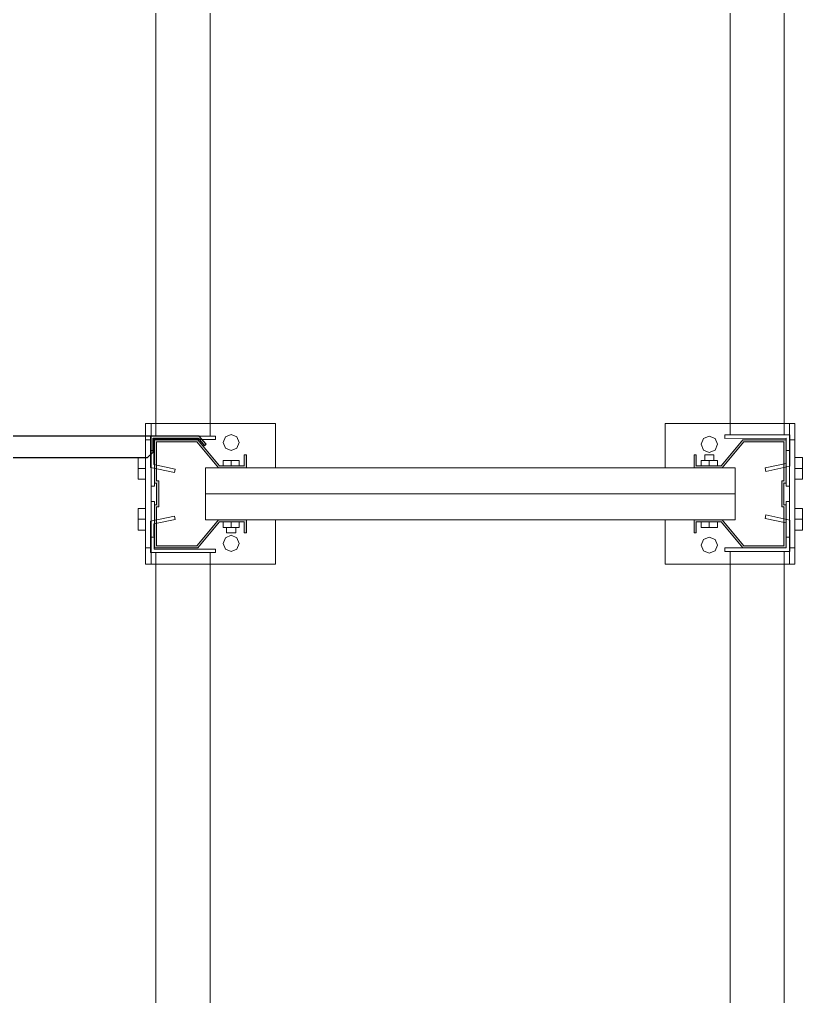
# Model space of a CAD drawing. Header units: metres. Extents: x 0 to 8715937, y -236336 to 216.
# Drawn here: x 135.084 to 135.807, y 75.141 to 76.044 of the extents above; entities that cross this region are included whole.
import ezdxf

# ---------------------------------------------------------------- set-up
doc = ezdxf.new("R2010")
doc.units = ezdxf.units.M
doc.header["$MEASUREMENT"] = 0
for name, color, linetype in [('0-BLOCK-EQUIPAMIENTO', 7, 'Continuous'), ('AAA BAST', 5, 'Continuous'), ('AAA CONECT', 3, 'Continuous'), ('AAA LARG', 1, 'Continuous'), ('MURO 20 - vista', 5, 'Continuous')]:
    doc.layers.add(name, color=color, linetype=linetype)

# ---------------------------------------------------------------- blocks, each defined once
blk = doc.blocks.new('conector de 0.25')
at = {"layer": 'AAA CONECT'}
for p, q in [((-0.2834, 0.018), (-0.2884, 0.013)), ((-0.2884, 0.013), (-0.2884, 0)), ((-0.0466, 0.018), (-0.2834, 0.018)), ((-0.0416, 0.013), (-0.0466, 0.018)), ((-0.0416, 0), (-0.0416, 0.013)), ((-0.3358, 0.00696), (-0.33734, 0.00568)), ((-0.33734, 0.00568), (-0.33094, -0.002)), ((-0.33, 0), (-0.3358, 0.00696)), ((-0.2884, 0), (-0.33, 0)), ((0, 0), (-0.0416, 0)), ((0.0058, 0.00696), (0, 0)), ((0.00094, -0.002), (0.00734, 0.00568)), ((0.00734, 0.00568), (0.0058, 0.00696)), ((-0.33094, -0.002), (0.00094, -0.002))]:
    blk.add_line(p, q, dxfattribs=at)
blk = doc.blocks.new('bastidor 0.60')
at = {"layer": 'MURO 20 - vista', "lineweight": 5}
h = blk.add_hatch(color=256, dxfattribs=at)
h.dxf.hatch_style = 1
h.paths.add_polyline_path([(-0.5068, 0.089), (-0.5068, 0.101), (-0.5088, 0.101), (-0.5088, 0.091), (-0.5318, 0.091), (-0.5518, 0.115), (-0.5918, 0.115), (-0.5918, 0.075), (-0.5898, 0.075), (-0.5898, 0.055), (-0.5918, 0.055), (-0.5918, 0.015), (-0.5518, 0.015), (-0.5318, 0.039), (-0.5284, 0.039), (-0.5284, 0.03901), (-0.5209, 0.03901), (-0.5134, 0.03901), (-0.5088, 0.039), (-0.5088, 0.029), (-0.5068, 0.029), (-0.5068, 0.041), (-0.53274, 0.041), (-0.55274, 0.017), (-0.5898, 0.017), (-0.5898, 0.053), (-0.5878, 0.053), (-0.5878, 0.077), (-0.5898, 0.077), (-0.5898, 0.113), (-0.55274, 0.113), (-0.53274, 0.089)])
h = blk.add_hatch(color=256, dxfattribs=at)
h.dxf.hatch_style = 1
h.paths.add_polyline_path([(-0.0932, 0.041), (-0.0932, 0.029), (-0.0912, 0.029), (-0.0912, 0.039), (-0.0682, 0.039), (-0.0482, 0.015), (-0.0082, 0.015), (-0.0082, 0.055), (-0.0102, 0.055), (-0.0102, 0.075), (-0.0082, 0.075), (-0.0082, 0.115), (-0.0482, 0.115), (-0.0682, 0.091), (-0.0716, 0.091), (-0.0716, 0.09099), (-0.0791, 0.09099), (-0.0866, 0.09099), (-0.0912, 0.091), (-0.0912, 0.101), (-0.0932, 0.101), (-0.0932, 0.089), (-0.06726, 0.089), (-0.04726, 0.113), (-0.0102, 0.113), (-0.0102, 0.077), (-0.0122, 0.077), (-0.0122, 0.053), (-0.0102, 0.053), (-0.0102, 0.017), (-0.04726, 0.017), (-0.06726, 0.041)])
at = {"layer": 'AAA BAST', "lineweight": 5}
for p, q in [((-0.48, 0.13), (-0.6, 0.13)), ((-0.6, 0.13), (-0.6, 0)), ((-0.595, 0.115), (-0.595, 0.13)), ((-0.48, 0.089), (-0.48, 0.13)), ((0, 0.13), (-0.12, 0.13)), ((-0.12, 0.13), (-0.12, 0.089)), ((-0.005, 0.13), (-0.005, 0.115)), ((0, 0), (0, 0.13)), ((-0.5262, 0.11778), (-0.5284, 0.11248)), ((-0.5209, 0.11998), (-0.5262, 0.11778)), ((-0.51559, 0.11778), (-0.5209, 0.11998)), ((-0.5134, 0.11248), (-0.51559, 0.11778)), ((-0.0791, 0.11833), (-0.0844, 0.11613)), ((-0.07381, 0.11614), (-0.0791, 0.11833)), ((-0.6, 0.115), (-0.595, 0.115)), ((-0.595, 0.105), (-0.595, 0.115)), ((-0.5518, 0.115), (-0.5918, 0.115)), ((-0.5918, 0.115), (-0.5918, 0.075)), ((-0.5898, 0.077), (-0.5898, 0.113)), ((-0.5898, 0.113), (-0.55274, 0.113)), ((-0.55274, 0.113), (-0.53274, 0.089)), ((-0.5318, 0.091), (-0.5518, 0.115)), ((-0.5284, 0.11248), (-0.52619, 0.10717)), ((-0.5156, 0.10717), (-0.5134, 0.11248)), ((-0.0844, 0.11613), (-0.0866, 0.11083)), ((-0.0866, 0.11083), (-0.08441, 0.10553)), ((-0.0716, 0.11083), (-0.07381, 0.11614)), ((-0.0738, 0.10552), (-0.0716, 0.11083)), ((-0.0482, 0.115), (-0.0682, 0.091)), ((-0.06726, 0.089), (-0.04726, 0.113)), ((-0.0082, 0.115), (-0.0482, 0.115)), ((-0.04726, 0.113), (-0.0102, 0.113)), ((-0.0102, 0.113), (-0.0102, 0.077)), ((-0.0082, 0.075), (-0.0082, 0.115)), ((0, 0.115), (-0.005, 0.115)), ((-0.005, 0.115), (-0.005, 0.105)), ((-0.595, 0.072), (-0.595, 0.105)), ((-0.5918, 0.105), (-0.595, 0.105)), ((-0.52619, 0.10717), (-0.5209, 0.10498)), ((-0.5209, 0.10498), (-0.5156, 0.10717)), ((-0.5068, 0.101), (-0.5088, 0.101)), ((-0.5088, 0.101), (-0.5088, 0.091)), ((-0.5068, 0.089), (-0.5068, 0.101)), ((-0.0912, 0.101), (-0.0932, 0.101)), ((-0.0932, 0.101), (-0.0932, 0.089)), ((-0.0912, 0.091), (-0.0912, 0.101)), ((-0.08441, 0.10553), (-0.0791, 0.10333)), ((-0.08335, 0.09599), (-0.08335, 0.10099)), ((-0.08335, 0.10099), (-0.07485, 0.10099)), ((-0.0791, 0.10333), (-0.0738, 0.10552)), ((-0.07485, 0.10099), (-0.07485, 0.09599)), ((-0.0082, 0.105), (-0.005, 0.105)), ((-0.005, 0.105), (-0.005, 0.072)), ((-0.6, 0.0985), (-0.607, 0.0985)), ((-0.607, 0.0985), (-0.607, 0.0785)), ((-0.6, 0.0885), (-0.6, 0.0985)), ((-0.6, 0.0785), (-0.6, 0.0985)), ((-0.5088, 0.091), (-0.5318, 0.091)), ((-0.5284, 0.091), (-0.5284, 0.096)), ((-0.5284, 0.096), (-0.5134, 0.096)), ((-0.5284, 0.091), (-0.5284, 0.096)), ((-0.5284, 0.096), (-0.5209, 0.096)), ((-0.5134, 0.091), (-0.5284, 0.091)), ((-0.5209, 0.096), (-0.5209, 0.091)), ((-0.5134, 0.096), (-0.5134, 0.091)), ((-0.0682, 0.091), (-0.0912, 0.091)), ((-0.0866, 0.09099), (-0.0866, 0.09599)), ((-0.0866, 0.09599), (-0.0716, 0.09599)), ((-0.0716, 0.09099), (-0.0866, 0.09099)), ((-0.0791, 0.09599), (-0.08335, 0.09599)), ((-0.0791, 0.09099), (-0.0791, 0.09599)), ((-0.07485, 0.09599), (-0.0791, 0.09599)), ((-0.0716, 0.09099), (-0.0791, 0.09099)), ((-0.0716, 0.09599), (-0.0716, 0.09099)), ((0.007, 0.0985), (0, 0.0985)), ((0, 0.0985), (0, 0.0885)), ((0.007, 0.0785), (0.007, 0.0985)), ((-0.607, 0.0885), (-0.6, 0.0885)), ((-0.54477, 0.041), (-0.54477, 0.089)), ((-0.54477, 0.089), (-0.48, 0.089)), ((-0.53274, 0.089), (-0.5068, 0.089)), ((-0.48, 0.089), (-0.12, 0.089)), ((-0.12, 0.089), (-0.05523, 0.089)), ((-0.0932, 0.089), (-0.06726, 0.089)), ((-0.05523, 0.089), (-0.05523, 0.041)), ((0.007, 0.0885), (0, 0.0885)), ((0, 0.0885), (0, 0.0785)), ((-0.607, 0.0785), (-0.6, 0.0785)), ((-0.5918, 0.075), (-0.5898, 0.075)), ((-0.5918, 0.075), (-0.5918, 0.072)), ((-0.5878, 0.077), (-0.5898, 0.077)), ((-0.5898, 0.075), (-0.5898, 0.055)), ((-0.5878, 0.053), (-0.5878, 0.077)), ((-0.0102, 0.077), (-0.0122, 0.077)), ((-0.0122, 0.077), (-0.0122, 0.053)), ((-0.0102, 0.055), (-0.0102, 0.075)), ((-0.0102, 0.075), (-0.0082, 0.075)), ((-0.0082, 0.075), (-0.0082, 0.072)), ((0, 0.0785), (0.007, 0.0785)), ((-0.595, 0.058), (-0.595, 0.072)), ((-0.5918, 0.072), (-0.595, 0.072)), ((-0.05523, 0.065), (-0.54477, 0.065)), ((-0.0082, 0.072), (-0.005, 0.072)), ((-0.005, 0.072), (-0.005, 0.058)), ((-0.595, 0.025), (-0.595, 0.058)), ((-0.5918, 0.058), (-0.595, 0.058)), ((-0.5918, 0.055), (-0.5918, 0.058)), ((-0.5898, 0.055), (-0.5918, 0.055)), ((-0.5918, 0.055), (-0.5918, 0.015)), ((-0.0082, 0.055), (-0.0102, 0.055)), ((-0.0082, 0.055), (-0.0082, 0.058)), ((-0.0082, 0.058), (-0.005, 0.058)), ((-0.0082, 0.015), (-0.0082, 0.055)), ((-0.005, 0.058), (-0.005, 0.025)), ((-0.6, 0.0515), (-0.607, 0.0515)), ((-0.607, 0.0515), (-0.607, 0.0315)), ((-0.6, 0.0415), (-0.6, 0.0515)), ((-0.5898, 0.017), (-0.5898, 0.053)), ((-0.5898, 0.053), (-0.5878, 0.053)), ((-0.0122, 0.053), (-0.0102, 0.053)), ((-0.0102, 0.053), (-0.0102, 0.017)), ((0.007, 0.0515), (0, 0.0515)), ((0, 0.0515), (0, 0.0315)), ((0.007, 0.0315), (0.007, 0.0515)), ((-0.607, 0.0415), (-0.6, 0.0415)), ((-0.6, 0.0315), (-0.6, 0.0415)), ((-0.53274, 0.041), (-0.55274, 0.017)), ((-0.5518, 0.015), (-0.5318, 0.039)), ((-0.48, 0.041), (-0.54477, 0.041)), ((-0.5068, 0.041), (-0.53274, 0.041)), ((-0.5318, 0.039), (-0.5088, 0.039)), ((-0.5284, 0.03901), (-0.5134, 0.03901)), ((-0.5284, 0.03401), (-0.5284, 0.03901)), ((-0.5284, 0.03901), (-0.5209, 0.03901)), ((-0.5209, 0.03901), (-0.5209, 0.03401)), ((-0.5134, 0.03901), (-0.5134, 0.03401)), ((-0.5088, 0.039), (-0.5088, 0.029)), ((-0.5068, 0.029), (-0.5068, 0.041)), ((-0.48, 0), (-0.48, 0.041)), ((-0.48, 0.041), (-0.12, 0.041)), ((-0.12, 0.041), (-0.12, 0)), ((-0.05523, 0.041), (-0.12, 0.041)), ((-0.06726, 0.041), (-0.0932, 0.041)), ((-0.0932, 0.041), (-0.0932, 0.029)), ((-0.0912, 0.039), (-0.0682, 0.039)), ((-0.0912, 0.029), (-0.0912, 0.039)), ((-0.0866, 0.034), (-0.0866, 0.039)), ((-0.0866, 0.039), (-0.0716, 0.039)), ((-0.0791, 0.034), (-0.0791, 0.039)), ((-0.0716, 0.039), (-0.0716, 0.034)), ((-0.0716, 0.039), (-0.0716, 0.034)), ((-0.0682, 0.039), (-0.0482, 0.015)), ((-0.04726, 0.017), (-0.06726, 0.041)), ((0.007, 0.0415), (0, 0.0415)), ((0, 0.0415), (0, 0.0315)), ((-0.607, 0.0315), (-0.6, 0.0315)), ((-0.5134, 0.03401), (-0.5284, 0.03401)), ((-0.52515, 0.02901), (-0.52515, 0.03401)), ((-0.52515, 0.03401), (-0.5209, 0.03401)), ((-0.51665, 0.02901), (-0.52515, 0.02901)), ((-0.5209, 0.03401), (-0.51665, 0.03401)), ((-0.51665, 0.03401), (-0.51665, 0.02901)), ((-0.5088, 0.029), (-0.5068, 0.029)), ((-0.0932, 0.029), (-0.0912, 0.029)), ((-0.0716, 0.034), (-0.0866, 0.034)), ((-0.0716, 0.034), (-0.0791, 0.034)), ((0, 0.0315), (0.007, 0.0315)), ((-0.595, 0.015), (-0.595, 0.025)), ((-0.5918, 0.025), (-0.595, 0.025)), ((-0.5262, 0.02448), (-0.5284, 0.01917)), ((-0.5284, 0.01917), (-0.52619, 0.01386)), ((-0.5209, 0.02667), (-0.5262, 0.02448)), ((-0.51559, 0.02447), (-0.5209, 0.02667)), ((-0.5156, 0.01387), (-0.5134, 0.01917)), ((-0.5134, 0.01917), (-0.51559, 0.02447)), ((-0.0844, 0.02283), (-0.0866, 0.01752)), ((-0.0791, 0.02502), (-0.0844, 0.02283)), ((-0.07381, 0.02283), (-0.0791, 0.02502)), ((-0.0716, 0.01752), (-0.07381, 0.02283)), ((-0.0082, 0.025), (-0.005, 0.025)), ((-0.005, 0.025), (-0.005, 0.015)), ((-0.6, 0.015), (-0.595, 0.015)), ((-0.595, 0), (-0.595, 0.015)), ((-0.5918, 0.015), (-0.5518, 0.015)), ((-0.55274, 0.017), (-0.5898, 0.017)), ((-0.52619, 0.01386), (-0.5209, 0.01167)), ((-0.5209, 0.01167), (-0.5156, 0.01387)), ((-0.0866, 0.01752), (-0.08441, 0.01222)), ((-0.08441, 0.01222), (-0.0791, 0.01002)), ((-0.0791, 0.01002), (-0.0738, 0.01222)), ((-0.0738, 0.01222), (-0.0716, 0.01752)), ((-0.0482, 0.015), (-0.0082, 0.015)), ((-0.0102, 0.017), (-0.04726, 0.017)), ((0, 0.015), (-0.005, 0.015)), ((-0.005, 0.015), (-0.005, 0)), ((-0.6, 0), (-0.48, 0)), ((-0.12, 0), (0, 0))]:
    blk.add_line(p, q, dxfattribs=at)
blk = doc.blocks.new('larguero 2.3')
at = {"layer": 'AAA LARG', "lineweight": 5}
for p, q in [((-0.01956, 0.02736), (-0.0189, 0.03049)), ((0, 0.0232), (-0.01956, 0.02736)), ((-0.0189, 0.03049), (0.0032, 0.02579)), ((0, 0), (0, 0.0232)), ((0.0032, 0.02579), (0.0032, -0.0032)), ((-0.0568, -0.0032), (-0.0568, 0)), ((-0.0568, 0), (0, 0)), ((-0.0518, -0.0032), (-0.0568, -0.0032)), ((-0.0018, -0.0032), (-0.0518, -0.0032)), ((-0.0518, -0.0032), (-0.0518, -2.2932)), ((-0.0018, -2.2932), (-0.0018, -0.0032)), ((0.0032, -0.0032), (-0.0018, -0.0032)), ((-0.0518, -2.2932), (-0.0568, -2.2932)), ((-0.0568, -2.2932), (-0.0568, -2.2964)), ((0.0032, -2.2932), (-0.0518, -2.2932)), ((0.0032, -2.32219), (0.0032, -2.2932)), ((-0.0568, -2.2964), (-0.0002, -2.2962)), ((-0.0002, -2.2962), (0, -2.3196)), ((0, -2.3196), (-0.01956, -2.32376)), ((-0.01956, -2.32376), (-0.0189, -2.32689)), ((-0.0189, -2.32689), (0.0032, -2.32219))]:
    blk.add_line(p, q, dxfattribs=at)
blk = doc.blocks.new('DPM-EQUIPAMIENTO')
at = {"layer": 'AAA BAST', "rotation": 180}
blk.add_blockref('bastidor 0.60', (47.48011, 75.67077), dxfattribs=at)
blk.add_blockref('bastidor 0.60', (47.48011, 75.67077), dxfattribs=at)
at = {"layer": 'AAA CONECT', "rotation": 180}
for name, p in [('larguero 2.3', (47.48781, 75.65604)), ('conector de 0.25', (47.19858, 75.65727)), ('conector de 0.25', (47.19858, 75.65727)), ('larguero 2.3', (47.48781, 73.25834))]:
    blk.add_blockref(name, p, dxfattribs=at)
at = {"layer": 'AAA CONECT'}
for p in [(48.07212, 77.95347), (48.07212, 75.55577)]:
    blk.add_blockref('larguero 2.3', p, dxfattribs=at)

msp = doc.modelspace()

# ---------------------------------------------------------------- hatches: boundary and pattern name
at = {"layer": 'MURO 20 - vista', "lineweight": 5}
h = msp.add_hatch(color=256, dxfattribs=at)
h.dxf.hatch_style = 1
h.paths.add_polyline_path([(135.29331, 75.62977), (135.29331, 75.64177), (135.29131, 75.64177), (135.29131, 75.63177), (135.26831, 75.63177), (135.24831, 75.65577), (135.20831, 75.65577), (135.20831, 75.61577), (135.21031, 75.61577), (135.21031, 75.59577), (135.20831, 75.59577), (135.20831, 75.55577), (135.24831, 75.55577), (135.26831, 75.57977), (135.27171, 75.57977), (135.27171, 75.57978), (135.27921, 75.57978), (135.28671, 75.57978), (135.29131, 75.57977), (135.29131, 75.56977), (135.29331, 75.56977), (135.29331, 75.58177), (135.26737, 75.58177), (135.24737, 75.55777), (135.21031, 75.55777), (135.21031, 75.59377), (135.21231, 75.59377), (135.21231, 75.61777), (135.21031, 75.61777), (135.21031, 75.65377), (135.24737, 75.65377), (135.26737, 75.62977)])
h = msp.add_hatch(color=256, dxfattribs=at)
h.dxf.hatch_style = 1
h.paths.add_polyline_path([(135.29331, 75.62977), (135.29331, 75.64177), (135.29131, 75.64177), (135.29131, 75.63177), (135.26831, 75.63177), (135.24831, 75.65577), (135.20831, 75.65577), (135.20831, 75.61577), (135.21031, 75.61577), (135.21031, 75.59577), (135.20831, 75.59577), (135.20831, 75.55577), (135.24831, 75.55577), (135.26831, 75.57977), (135.27171, 75.57977), (135.27171, 75.57978), (135.27921, 75.57978), (135.28671, 75.57978), (135.29131, 75.57977), (135.29131, 75.56977), (135.29331, 75.56977), (135.29331, 75.58177), (135.26737, 75.58177), (135.24737, 75.55777), (135.21031, 75.55777), (135.21031, 75.59377), (135.21231, 75.59377), (135.21231, 75.61777), (135.21031, 75.61777), (135.21031, 75.65377), (135.24737, 75.65377), (135.26737, 75.62977)])
h = msp.add_hatch(color=256, dxfattribs=at)
h.dxf.hatch_style = 1
h.paths.add_polyline_path([(135.70691, 75.58177), (135.70691, 75.56977), (135.70891, 75.56977), (135.70891, 75.57977), (135.73191, 75.57977), (135.75191, 75.55577), (135.79191, 75.55577), (135.79191, 75.59577), (135.78991, 75.59577), (135.78991, 75.61577), (135.79191, 75.61577), (135.79191, 75.65577), (135.75191, 75.65577), (135.73191, 75.63177), (135.72851, 75.63177), (135.72851, 75.63176), (135.72101, 75.63176), (135.71351, 75.63176), (135.70891, 75.63177), (135.70891, 75.64177), (135.70691, 75.64177), (135.70691, 75.62977), (135.73284, 75.62977), (135.75284, 75.65377), (135.78991, 75.65377), (135.78991, 75.61777), (135.78791, 75.61777), (135.78791, 75.59377), (135.78991, 75.59377), (135.78991, 75.55777), (135.75284, 75.55777), (135.73284, 75.58177)])
h = msp.add_hatch(color=256, dxfattribs=at)
h.dxf.hatch_style = 1
h.paths.add_polyline_path([(135.70691, 75.58177), (135.70691, 75.56977), (135.70891, 75.56977), (135.70891, 75.57977), (135.73191, 75.57977), (135.75191, 75.55577), (135.79191, 75.55577), (135.79191, 75.59577), (135.78991, 75.59577), (135.78991, 75.61577), (135.79191, 75.61577), (135.79191, 75.65577), (135.75191, 75.65577), (135.73191, 75.63177), (135.72851, 75.63177), (135.72851, 75.63176), (135.72101, 75.63176), (135.71351, 75.63176), (135.70891, 75.63177), (135.70891, 75.64177), (135.70691, 75.64177), (135.70691, 75.62977), (135.73284, 75.62977), (135.75284, 75.65377), (135.78991, 75.65377), (135.78991, 75.61777), (135.78791, 75.61777), (135.78791, 75.59377), (135.78991, 75.59377), (135.78991, 75.55777), (135.75284, 75.55777), (135.73284, 75.58177)])

# ---------------------------------------------------------------- linework, layer by layer
at = {"layer": 'AAA BAST', "lineweight": 5}
for p, q in [((135.32011, 75.67077), (135.20011, 75.67077)), ((135.20011, 75.67077), (135.20011, 75.54077)), ((135.32011, 75.67077), (135.20011, 75.67077)), ((135.20011, 75.67077), (135.20011, 75.54077)), ((135.20511, 75.65577), (135.20511, 75.67077)), ((135.20511, 75.65577), (135.20511, 75.67077)), ((135.32011, 75.62977), (135.32011, 75.67077)), ((135.32011, 75.62977), (135.32011, 75.67077)), ((135.80011, 75.67077), (135.68011, 75.67077)), ((135.68011, 75.67077), (135.68011, 75.62977)), ((135.80011, 75.67077), (135.68011, 75.67077)), ((135.68011, 75.67077), (135.68011, 75.62977)), ((135.79511, 75.67077), (135.79511, 75.65577)), ((135.79511, 75.67077), (135.79511, 75.65577)), ((135.80011, 75.54077), (135.80011, 75.67077)), ((135.80011, 75.54077), (135.80011, 75.67077)), ((135.20011, 75.65577), (135.20511, 75.65577)), ((135.20011, 75.65577), (135.20511, 75.65577)), ((135.20511, 75.64577), (135.20511, 75.65577)), ((135.20511, 75.64577), (135.20511, 75.65577)), ((135.24831, 75.65577), (135.20831, 75.65577)), ((135.20831, 75.65577), (135.20831, 75.61577)), ((135.24831, 75.65577), (135.20831, 75.65577)), ((135.20831, 75.65577), (135.20831, 75.61577)), ((135.26831, 75.63177), (135.24831, 75.65577)), ((135.26831, 75.63177), (135.24831, 75.65577)), ((135.2739, 75.65856), (135.27171, 75.65325)), ((135.2739, 75.65856), (135.27171, 75.65325)), ((135.27921, 75.66075), (135.2739, 75.65856)), ((135.27921, 75.66075), (135.2739, 75.65856)), ((135.28452, 75.65855), (135.27921, 75.66075)), ((135.28452, 75.65855), (135.27921, 75.66075)), ((135.28671, 75.65325), (135.28452, 75.65855)), ((135.28671, 75.65325), (135.28452, 75.65855)), ((135.71571, 75.65691), (135.71351, 75.6516)), ((135.71571, 75.65691), (135.71351, 75.6516)), ((135.72101, 75.6591), (135.71571, 75.65691)), ((135.72101, 75.6591), (135.71571, 75.65691)), ((135.7263, 75.65691), (135.72101, 75.6591)), ((135.7263, 75.65691), (135.72101, 75.6591)), ((135.72851, 75.6516), (135.7263, 75.65691)), ((135.72851, 75.6516), (135.7263, 75.65691)), ((135.75191, 75.65577), (135.73191, 75.63177)), ((135.75191, 75.65577), (135.73191, 75.63177)), ((135.79191, 75.65577), (135.75191, 75.65577)), ((135.79191, 75.65577), (135.75191, 75.65577)), ((135.79191, 75.61577), (135.79191, 75.65577)), ((135.79191, 75.61577), (135.79191, 75.65577)), ((135.80011, 75.65577), (135.79511, 75.65577)), ((135.79511, 75.65577), (135.79511, 75.64577)), ((135.80011, 75.65577), (135.79511, 75.65577)), ((135.79511, 75.65577), (135.79511, 75.64577)), ((135.20511, 75.61277), (135.20511, 75.64577)), ((135.20831, 75.64577), (135.20511, 75.64577)), ((135.20511, 75.61277), (135.20511, 75.64577)), ((135.20831, 75.64577), (135.20511, 75.64577)), ((135.21031, 75.61777), (135.21031, 75.65377)), ((135.21031, 75.65377), (135.24737, 75.65377)), ((135.21031, 75.61777), (135.21031, 75.65377)), ((135.21031, 75.65377), (135.24737, 75.65377)), ((135.24737, 75.65377), (135.26737, 75.62977)), ((135.24737, 75.65377), (135.26737, 75.62977)), ((135.27171, 75.65325), (135.27391, 75.64794)), ((135.27171, 75.65325), (135.27391, 75.64794)), ((135.27391, 75.64794), (135.27921, 75.64575)), ((135.27391, 75.64794), (135.27921, 75.64575)), ((135.27921, 75.64575), (135.28451, 75.64795)), ((135.27921, 75.64575), (135.28451, 75.64795)), ((135.28451, 75.64795), (135.28671, 75.65325)), ((135.28451, 75.64795), (135.28671, 75.65325)), ((135.71351, 75.6516), (135.7157, 75.6463)), ((135.71351, 75.6516), (135.7157, 75.6463)), ((135.7157, 75.6463), (135.72101, 75.6441)), ((135.7157, 75.6463), (135.72101, 75.6441)), ((135.72101, 75.6441), (135.72631, 75.6463)), ((135.72101, 75.6441), (135.72631, 75.6463)), ((135.72631, 75.6463), (135.72851, 75.6516)), ((135.72631, 75.6463), (135.72851, 75.6516)), ((135.73284, 75.62977), (135.75284, 75.65377)), ((135.73284, 75.62977), (135.75284, 75.65377)), ((135.75284, 75.65377), (135.78991, 75.65377)), ((135.75284, 75.65377), (135.78991, 75.65377)), ((135.78991, 75.65377), (135.78991, 75.61777)), ((135.78991, 75.65377), (135.78991, 75.61777)), ((135.79191, 75.64577), (135.79511, 75.64577)), ((135.79191, 75.64577), (135.79511, 75.64577)), ((135.79511, 75.64577), (135.79511, 75.61277)), ((135.79511, 75.64577), (135.79511, 75.61277)), ((135.20011, 75.63927), (135.19311, 75.63927)), ((135.19311, 75.63927), (135.19311, 75.61927)), ((135.20011, 75.63927), (135.19311, 75.63927)), ((135.19311, 75.63927), (135.19311, 75.61927)), ((135.20011, 75.62927), (135.20011, 75.63927)), ((135.20011, 75.61927), (135.20011, 75.63927)), ((135.20011, 75.62927), (135.20011, 75.63927)), ((135.20011, 75.61927), (135.20011, 75.63927)), ((135.27171, 75.63177), (135.27171, 75.63677)), ((135.27171, 75.63677), (135.28671, 75.63677)), ((135.27171, 75.63177), (135.27171, 75.63677)), ((135.27171, 75.63677), (135.27921, 75.63677)), ((135.27171, 75.63177), (135.27171, 75.63677)), ((135.27171, 75.63677), (135.28671, 75.63677)), ((135.27171, 75.63177), (135.27171, 75.63677)), ((135.27171, 75.63677), (135.27921, 75.63677)), ((135.27921, 75.63677), (135.27921, 75.63177)), ((135.27921, 75.63677), (135.27921, 75.63177)), ((135.28671, 75.63677), (135.28671, 75.63177)), ((135.28671, 75.63677), (135.28671, 75.63177)), ((135.29331, 75.64177), (135.29131, 75.64177)), ((135.29131, 75.64177), (135.29131, 75.63177)), ((135.29331, 75.64177), (135.29131, 75.64177)), ((135.29131, 75.64177), (135.29131, 75.63177)), ((135.29331, 75.62977), (135.29331, 75.64177)), ((135.29331, 75.62977), (135.29331, 75.64177)), ((135.70891, 75.64177), (135.70691, 75.64177)), ((135.70691, 75.64177), (135.70691, 75.62977)), ((135.70891, 75.64177), (135.70691, 75.64177)), ((135.70691, 75.64177), (135.70691, 75.62977)), ((135.70891, 75.63177), (135.70891, 75.64177)), ((135.70891, 75.63177), (135.70891, 75.64177)), ((135.71351, 75.63176), (135.71351, 75.63676)), ((135.71351, 75.63676), (135.72851, 75.63676)), ((135.71351, 75.63176), (135.71351, 75.63676)), ((135.71351, 75.63676), (135.72851, 75.63676)), ((135.71676, 75.63676), (135.71676, 75.64176)), ((135.71676, 75.64176), (135.72526, 75.64176)), ((135.71676, 75.63676), (135.71676, 75.64176)), ((135.71676, 75.64176), (135.72526, 75.64176)), ((135.72101, 75.63676), (135.71676, 75.63676)), ((135.72101, 75.63676), (135.71676, 75.63676)), ((135.72101, 75.63176), (135.72101, 75.63676)), ((135.72526, 75.63676), (135.72101, 75.63676)), ((135.72101, 75.63176), (135.72101, 75.63676)), ((135.72526, 75.63676), (135.72101, 75.63676)), ((135.72526, 75.64176), (135.72526, 75.63676)), ((135.72526, 75.64176), (135.72526, 75.63676)), ((135.72851, 75.63676), (135.72851, 75.63176)), ((135.72851, 75.63676), (135.72851, 75.63176)), ((135.80711, 75.63927), (135.80011, 75.63927)), ((135.80011, 75.63927), (135.80011, 75.62927)), ((135.80711, 75.63927), (135.80011, 75.63927)), ((135.80011, 75.63927), (135.80011, 75.62927)), ((135.80711, 75.61927), (135.80711, 75.63927)), ((135.80711, 75.61927), (135.80711, 75.63927)), ((135.19311, 75.62927), (135.20011, 75.62927)), ((135.19311, 75.62927), (135.20011, 75.62927)), ((135.25534, 75.58177), (135.25534, 75.62977)), ((135.25534, 75.62977), (135.32011, 75.62977)), ((135.25534, 75.58177), (135.25534, 75.62977)), ((135.25534, 75.62977), (135.32011, 75.62977)), ((135.26737, 75.62977), (135.29331, 75.62977)), ((135.26737, 75.62977), (135.29331, 75.62977)), ((135.29131, 75.63177), (135.26831, 75.63177)), ((135.29131, 75.63177), (135.26831, 75.63177)), ((135.28671, 75.63177), (135.27171, 75.63177)), ((135.28671, 75.63177), (135.27171, 75.63177)), ((135.68011, 75.62977), (135.32011, 75.62977)), ((135.68011, 75.62977), (135.32011, 75.62977)), ((135.68011, 75.62977), (135.74487, 75.62977)), ((135.68011, 75.62977), (135.74487, 75.62977)), ((135.70691, 75.62977), (135.73284, 75.62977)), ((135.70691, 75.62977), (135.73284, 75.62977)), ((135.73191, 75.63177), (135.70891, 75.63177)), ((135.73191, 75.63177), (135.70891, 75.63177)), ((135.72851, 75.63176), (135.71351, 75.63176)), ((135.72851, 75.63176), (135.71351, 75.63176)), ((135.72851, 75.63176), (135.72101, 75.63176)), ((135.72851, 75.63176), (135.72101, 75.63176)), ((135.74487, 75.62977), (135.74487, 75.58177)), ((135.74487, 75.62977), (135.74487, 75.58177)), ((135.80711, 75.62927), (135.80011, 75.62927)), ((135.80011, 75.62927), (135.80011, 75.61927)), ((135.80711, 75.62927), (135.80011, 75.62927)), ((135.80011, 75.62927), (135.80011, 75.61927)), ((135.19311, 75.61927), (135.20011, 75.61927)), ((135.19311, 75.61927), (135.20011, 75.61927)), ((135.80011, 75.61927), (135.80711, 75.61927)), ((135.80011, 75.61927), (135.80711, 75.61927)), ((135.20511, 75.59877), (135.20511, 75.61277)), ((135.20831, 75.61277), (135.20511, 75.61277)), ((135.20511, 75.59877), (135.20511, 75.61277)), ((135.20831, 75.61277), (135.20511, 75.61277)), ((135.20831, 75.61577), (135.21031, 75.61577)), ((135.20831, 75.61577), (135.20831, 75.61277)), ((135.20831, 75.61577), (135.21031, 75.61577)), ((135.20831, 75.61577), (135.20831, 75.61277)), ((135.21231, 75.61777), (135.21031, 75.61777)), ((135.21231, 75.61777), (135.21031, 75.61777)), ((135.21031, 75.61577), (135.21031, 75.59577)), ((135.21031, 75.61577), (135.21031, 75.59577)), ((135.21231, 75.59377), (135.21231, 75.61777)), ((135.21231, 75.59377), (135.21231, 75.61777)), ((135.78991, 75.61777), (135.78791, 75.61777)), ((135.78791, 75.61777), (135.78791, 75.59377)), ((135.78991, 75.61777), (135.78791, 75.61777)), ((135.78791, 75.61777), (135.78791, 75.59377)), ((135.78991, 75.59577), (135.78991, 75.61577)), ((135.78991, 75.61577), (135.79191, 75.61577)), ((135.78991, 75.59577), (135.78991, 75.61577)), ((135.78991, 75.61577), (135.79191, 75.61577)), ((135.79191, 75.61577), (135.79191, 75.61277)), ((135.79191, 75.61577), (135.79191, 75.61277)), ((135.79191, 75.61277), (135.79511, 75.61277)), ((135.79191, 75.61277), (135.79511, 75.61277)), ((135.79511, 75.61277), (135.79511, 75.59877)), ((135.79511, 75.61277), (135.79511, 75.59877)), ((135.25534, 75.60577), (135.74487, 75.60577)), ((135.25534, 75.60577), (135.74487, 75.60577)), ((135.20011, 75.59227), (135.19311, 75.59227)), ((135.19311, 75.59227), (135.19311, 75.57227)), ((135.20011, 75.59227), (135.19311, 75.59227)), ((135.19311, 75.59227), (135.19311, 75.57227)), ((135.20011, 75.58227), (135.20011, 75.59227)), ((135.20011, 75.58227), (135.20011, 75.59227)), ((135.20511, 75.56577), (135.20511, 75.59877)), ((135.20831, 75.59877), (135.20511, 75.59877)), ((135.20511, 75.56577), (135.20511, 75.59877)), ((135.20831, 75.59877), (135.20511, 75.59877)), ((135.20831, 75.59577), (135.20831, 75.59877)), ((135.20831, 75.59577), (135.20831, 75.59877)), ((135.21031, 75.59577), (135.20831, 75.59577)), ((135.20831, 75.59577), (135.20831, 75.55577)), ((135.21031, 75.59577), (135.20831, 75.59577)), ((135.20831, 75.59577), (135.20831, 75.55577)), ((135.21031, 75.55777), (135.21031, 75.59377)), ((135.21031, 75.59377), (135.21231, 75.59377)), ((135.21031, 75.55777), (135.21031, 75.59377)), ((135.21031, 75.59377), (135.21231, 75.59377)), ((135.78791, 75.59377), (135.78991, 75.59377)), ((135.78791, 75.59377), (135.78991, 75.59377)), ((135.79191, 75.59577), (135.78991, 75.59577)), ((135.79191, 75.59577), (135.78991, 75.59577)), ((135.78991, 75.59377), (135.78991, 75.55777)), ((135.78991, 75.59377), (135.78991, 75.55777)), ((135.79191, 75.59577), (135.79191, 75.59877)), ((135.79191, 75.59877), (135.79511, 75.59877)), ((135.79191, 75.59577), (135.79191, 75.59877)), ((135.79191, 75.59877), (135.79511, 75.59877)), ((135.79191, 75.55577), (135.79191, 75.59577)), ((135.79191, 75.55577), (135.79191, 75.59577)), ((135.79511, 75.59877), (135.79511, 75.56577)), ((135.79511, 75.59877), (135.79511, 75.56577)), ((135.80711, 75.59227), (135.80011, 75.59227)), ((135.80011, 75.59227), (135.80011, 75.57227)), ((135.80711, 75.59227), (135.80011, 75.59227)), ((135.80011, 75.59227), (135.80011, 75.57227)), ((135.80711, 75.57227), (135.80711, 75.59227)), ((135.80711, 75.57227), (135.80711, 75.59227)), ((135.19311, 75.58227), (135.20011, 75.58227)), ((135.19311, 75.58227), (135.20011, 75.58227)), ((135.20011, 75.57227), (135.20011, 75.58227)), ((135.20011, 75.57227), (135.20011, 75.58227)), ((135.80711, 75.58227), (135.80011, 75.58227)), ((135.80011, 75.58227), (135.80011, 75.57227)), ((135.80711, 75.58227), (135.80011, 75.58227)), ((135.80011, 75.58227), (135.80011, 75.57227)), ((135.26737, 75.58177), (135.24737, 75.55777)), ((135.26737, 75.58177), (135.24737, 75.55777)), ((135.24831, 75.55577), (135.26831, 75.57977)), ((135.24831, 75.55577), (135.26831, 75.57977)), ((135.32011, 75.58177), (135.25534, 75.58177)), ((135.32011, 75.58177), (135.25534, 75.58177)), ((135.29331, 75.58177), (135.26737, 75.58177)), ((135.29331, 75.58177), (135.26737, 75.58177)), ((135.26831, 75.57977), (135.29131, 75.57977)), ((135.26831, 75.57977), (135.29131, 75.57977)), ((135.27171, 75.57978), (135.28671, 75.57978)), ((135.27171, 75.57478), (135.27171, 75.57978)), ((135.27171, 75.57978), (135.27921, 75.57978)), ((135.27171, 75.57978), (135.28671, 75.57978)), ((135.27171, 75.57478), (135.27171, 75.57978)), ((135.27171, 75.57978), (135.27921, 75.57978)), ((135.28671, 75.57478), (135.27171, 75.57478)), ((135.28671, 75.57478), (135.27171, 75.57478)), ((135.27496, 75.56978), (135.27496, 75.57478)), ((135.27496, 75.57478), (135.27921, 75.57478)), ((135.27496, 75.56978), (135.27496, 75.57478)), ((135.27496, 75.57478), (135.27921, 75.57478)), ((135.27921, 75.57978), (135.27921, 75.57478)), ((135.27921, 75.57978), (135.27921, 75.57478)), ((135.27921, 75.57478), (135.28346, 75.57478)), ((135.27921, 75.57478), (135.28346, 75.57478)), ((135.28346, 75.57478), (135.28346, 75.56978)), ((135.28346, 75.57478), (135.28346, 75.56978)), ((135.28671, 75.57978), (135.28671, 75.57478)), ((135.28671, 75.57978), (135.28671, 75.57478)), ((135.29131, 75.57977), (135.29131, 75.56977)), ((135.29131, 75.57977), (135.29131, 75.56977)), ((135.29331, 75.56977), (135.29331, 75.58177)), ((135.29331, 75.56977), (135.29331, 75.58177)), ((135.32011, 75.54077), (135.32011, 75.58177)), ((135.68011, 75.58177), (135.32011, 75.58177)), ((135.32011, 75.54077), (135.32011, 75.58177)), ((135.68011, 75.58177), (135.32011, 75.58177)), ((135.68011, 75.58177), (135.68011, 75.54077)), ((135.74487, 75.58177), (135.68011, 75.58177)), ((135.68011, 75.58177), (135.68011, 75.54077)), ((135.74487, 75.58177), (135.68011, 75.58177)), ((135.73284, 75.58177), (135.70691, 75.58177)), ((135.70691, 75.58177), (135.70691, 75.56977)), ((135.73284, 75.58177), (135.70691, 75.58177)), ((135.70691, 75.58177), (135.70691, 75.56977)), ((135.70891, 75.57977), (135.73191, 75.57977)), ((135.70891, 75.56977), (135.70891, 75.57977)), ((135.70891, 75.57977), (135.73191, 75.57977)), ((135.70891, 75.56977), (135.70891, 75.57977)), ((135.71351, 75.57477), (135.71351, 75.57977)), ((135.71351, 75.57977), (135.72851, 75.57977)), ((135.71351, 75.57477), (135.71351, 75.57977)), ((135.71351, 75.57977), (135.72851, 75.57977)), ((135.72851, 75.57477), (135.71351, 75.57477)), ((135.72851, 75.57477), (135.71351, 75.57477)), ((135.72101, 75.57477), (135.72101, 75.57977)), ((135.72101, 75.57477), (135.72101, 75.57977)), ((135.72851, 75.57477), (135.72101, 75.57477)), ((135.72851, 75.57477), (135.72101, 75.57477)), ((135.72851, 75.57977), (135.72851, 75.57477)), ((135.72851, 75.57977), (135.72851, 75.57477)), ((135.72851, 75.57977), (135.72851, 75.57477)), ((135.72851, 75.57977), (135.72851, 75.57477)), ((135.73191, 75.57977), (135.75191, 75.55577)), ((135.73191, 75.57977), (135.75191, 75.55577)), ((135.75284, 75.55777), (135.73284, 75.58177)), ((135.75284, 75.55777), (135.73284, 75.58177)), ((135.19311, 75.57227), (135.20011, 75.57227)), ((135.19311, 75.57227), (135.20011, 75.57227)), ((135.20511, 75.55577), (135.20511, 75.56577)), ((135.20831, 75.56577), (135.20511, 75.56577)), ((135.20511, 75.55577), (135.20511, 75.56577)), ((135.20831, 75.56577), (135.20511, 75.56577)), ((135.2739, 75.56525), (135.27171, 75.55994)), ((135.2739, 75.56525), (135.27171, 75.55994)), ((135.27921, 75.56744), (135.2739, 75.56525)), ((135.27921, 75.56744), (135.2739, 75.56525)), ((135.28346, 75.56978), (135.27496, 75.56978)), ((135.28346, 75.56978), (135.27496, 75.56978)), ((135.28452, 75.56524), (135.27921, 75.56744)), ((135.28452, 75.56524), (135.27921, 75.56744)), ((135.28671, 75.55994), (135.28452, 75.56524)), ((135.28671, 75.55994), (135.28452, 75.56524)), ((135.29131, 75.56977), (135.29331, 75.56977)), ((135.29131, 75.56977), (135.29331, 75.56977)), ((135.70691, 75.56977), (135.70891, 75.56977)), ((135.70691, 75.56977), (135.70891, 75.56977)), ((135.72101, 75.56579), (135.71571, 75.5636)), ((135.72101, 75.56579), (135.71571, 75.5636)), ((135.7263, 75.56361), (135.72101, 75.56579)), ((135.7263, 75.56361), (135.72101, 75.56579)), ((135.79191, 75.56577), (135.79511, 75.56577)), ((135.79191, 75.56577), (135.79511, 75.56577)), ((135.79511, 75.56577), (135.79511, 75.55577)), ((135.79511, 75.56577), (135.79511, 75.55577)), ((135.80011, 75.57227), (135.80711, 75.57227)), ((135.80011, 75.57227), (135.80711, 75.57227)), ((135.20011, 75.55577), (135.20511, 75.55577)), ((135.20011, 75.55577), (135.20511, 75.55577)), ((135.20511, 75.54077), (135.20511, 75.55577)), ((135.20511, 75.54077), (135.20511, 75.55577)), ((135.20831, 75.55577), (135.24831, 75.55577)), ((135.20831, 75.55577), (135.24831, 75.55577)), ((135.24737, 75.55777), (135.21031, 75.55777)), ((135.24737, 75.55777), (135.21031, 75.55777)), ((135.27171, 75.55994), (135.27391, 75.55463)), ((135.27171, 75.55994), (135.27391, 75.55463)), ((135.28451, 75.55464), (135.28671, 75.55994)), ((135.28451, 75.55464), (135.28671, 75.55994)), ((135.71571, 75.5636), (135.71351, 75.55829)), ((135.71571, 75.5636), (135.71351, 75.55829)), ((135.71351, 75.55829), (135.7157, 75.553)), ((135.71351, 75.55829), (135.7157, 75.553)), ((135.72851, 75.55829), (135.7263, 75.56361)), ((135.72851, 75.55829), (135.7263, 75.56361)), ((135.72631, 75.55299), (135.72851, 75.55829)), ((135.72631, 75.55299), (135.72851, 75.55829)), ((135.75191, 75.55577), (135.79191, 75.55577)), ((135.75191, 75.55577), (135.79191, 75.55577)), ((135.78991, 75.55777), (135.75284, 75.55777)), ((135.78991, 75.55777), (135.75284, 75.55777)), ((135.80011, 75.55577), (135.79511, 75.55577)), ((135.79511, 75.55577), (135.79511, 75.54077)), ((135.80011, 75.55577), (135.79511, 75.55577)), ((135.79511, 75.55577), (135.79511, 75.54077)), ((135.27391, 75.55463), (135.27921, 75.55244)), ((135.27391, 75.55463), (135.27921, 75.55244)), ((135.27921, 75.55244), (135.28451, 75.55464)), ((135.27921, 75.55244), (135.28451, 75.55464)), ((135.7157, 75.553), (135.72101, 75.55079)), ((135.7157, 75.553), (135.72101, 75.55079)), ((135.72101, 75.55079), (135.72631, 75.55299)), ((135.72101, 75.55079), (135.72631, 75.55299)), ((135.20011, 75.54077), (135.32011, 75.54077)), ((135.20011, 75.54077), (135.32011, 75.54077)), ((135.68011, 75.54077), (135.80011, 75.54077)), ((135.68011, 75.54077), (135.80011, 75.54077))]:
    msp.add_line(p, q, dxfattribs=at)
at = {"layer": 'AAA CONECT'}
for p, q in [((135.24952, 75.65927), (134.91764, 75.65927)), ((135.24952, 75.65927), (134.91764, 75.65927)), ((135.20698, 75.64427), (135.20698, 75.65727)), ((135.20698, 75.65727), (135.24858, 75.65727)), ((135.20698, 75.64427), (135.20698, 75.65727)), ((135.20698, 75.65727), (135.24858, 75.65727)), ((135.24858, 75.65727), (135.25438, 75.65031)), ((135.24858, 75.65727), (135.25438, 75.65031)), ((135.25592, 75.65159), (135.24952, 75.65927)), ((135.25592, 75.65159), (135.24952, 75.65927)), ((135.25438, 75.65031), (135.25592, 75.65159)), ((135.25438, 75.65031), (135.25592, 75.65159)), ((134.96518, 75.63927), (135.20198, 75.63927)), ((134.96518, 75.63927), (135.20198, 75.63927)), ((135.20198, 75.63927), (135.20698, 75.64427)), ((135.20198, 75.63927), (135.20698, 75.64427))]:
    msp.add_line(p, q, dxfattribs=at)
at = {"layer": 'AAA LARG', "lineweight": 5}
for p, q in [((135.74032, 77.95027), (135.74032, 75.66027)), ((135.79032, 75.66027), (135.79032, 77.95027)), ((135.20961, 77.94924), (135.20961, 75.65924)), ((135.25961, 75.65924), (135.25961, 77.94924)), ((135.20461, 75.63024), (135.20461, 75.65924)), ((135.20461, 75.65924), (135.20961, 75.65924)), ((135.26461, 75.65604), (135.20781, 75.65604)), ((135.20781, 75.65604), (135.20781, 75.63284)), ((135.20961, 75.65924), (135.25961, 75.65924)), ((135.25961, 75.65924), (135.26461, 75.65924)), ((135.26461, 75.65924), (135.26461, 75.65604)), ((135.74032, 75.66027), (135.73532, 75.66027)), ((135.73532, 75.66027), (135.73532, 75.65707)), ((135.73532, 75.65707), (135.79192, 75.65727)), ((135.79532, 75.66027), (135.74032, 75.66027)), ((135.79192, 75.65727), (135.79212, 75.63387)), ((135.79532, 75.63128), (135.79532, 75.66027)), ((135.22671, 75.62555), (135.20461, 75.63024)), ((135.20781, 75.63284), (135.22737, 75.62868)), ((135.22737, 75.62868), (135.22671, 75.62555)), ((135.79212, 75.63387), (135.77256, 75.62971)), ((135.77256, 75.62971), (135.77323, 75.62658)), ((135.77323, 75.62658), (135.79532, 75.63128)), ((135.22671, 75.58523), (135.20461, 75.58053)), ((135.20781, 75.57794), (135.22737, 75.58209)), ((135.22737, 75.58209), (135.22671, 75.58523)), ((135.77256, 75.58313), (135.77323, 75.58626)), ((135.79212, 75.57897), (135.77256, 75.58313)), ((135.77323, 75.58626), (135.79532, 75.58156)), ((135.20461, 75.58053), (135.20461, 75.55154)), ((135.20801, 75.55454), (135.20781, 75.57794)), ((135.79212, 75.55577), (135.79212, 75.57897)), ((135.79532, 75.58156), (135.79532, 75.55257)), ((135.73532, 75.55257), (135.73532, 75.55577)), ((135.73532, 75.55577), (135.79212, 75.55577)), ((135.20461, 75.55154), (135.25961, 75.55154)), ((135.26461, 75.55474), (135.20801, 75.55454)), ((135.20961, 75.55154), (135.20961, 73.26154)), ((135.25961, 73.26154), (135.25961, 75.55154)), ((135.25961, 75.55154), (135.26461, 75.55154)), ((135.26461, 75.55154), (135.26461, 75.55474)), ((135.74032, 75.55257), (135.73532, 75.55257)), ((135.79032, 75.55257), (135.74032, 75.55257)), ((135.74032, 75.55257), (135.74032, 73.26257)), ((135.79032, 73.26257), (135.79032, 75.55257)), ((135.79532, 75.55257), (135.79032, 75.55257))]:
    msp.add_line(p, q, dxfattribs=at)

# ---------------------------------------------------------------- block references
at = {"layer": '0-BLOCK-EQUIPAMIENTO'}
msp.add_blockref('DPM-EQUIPAMIENTO', (87.72, 0), dxfattribs=at)

doc.saveas('drawing.dxf')
